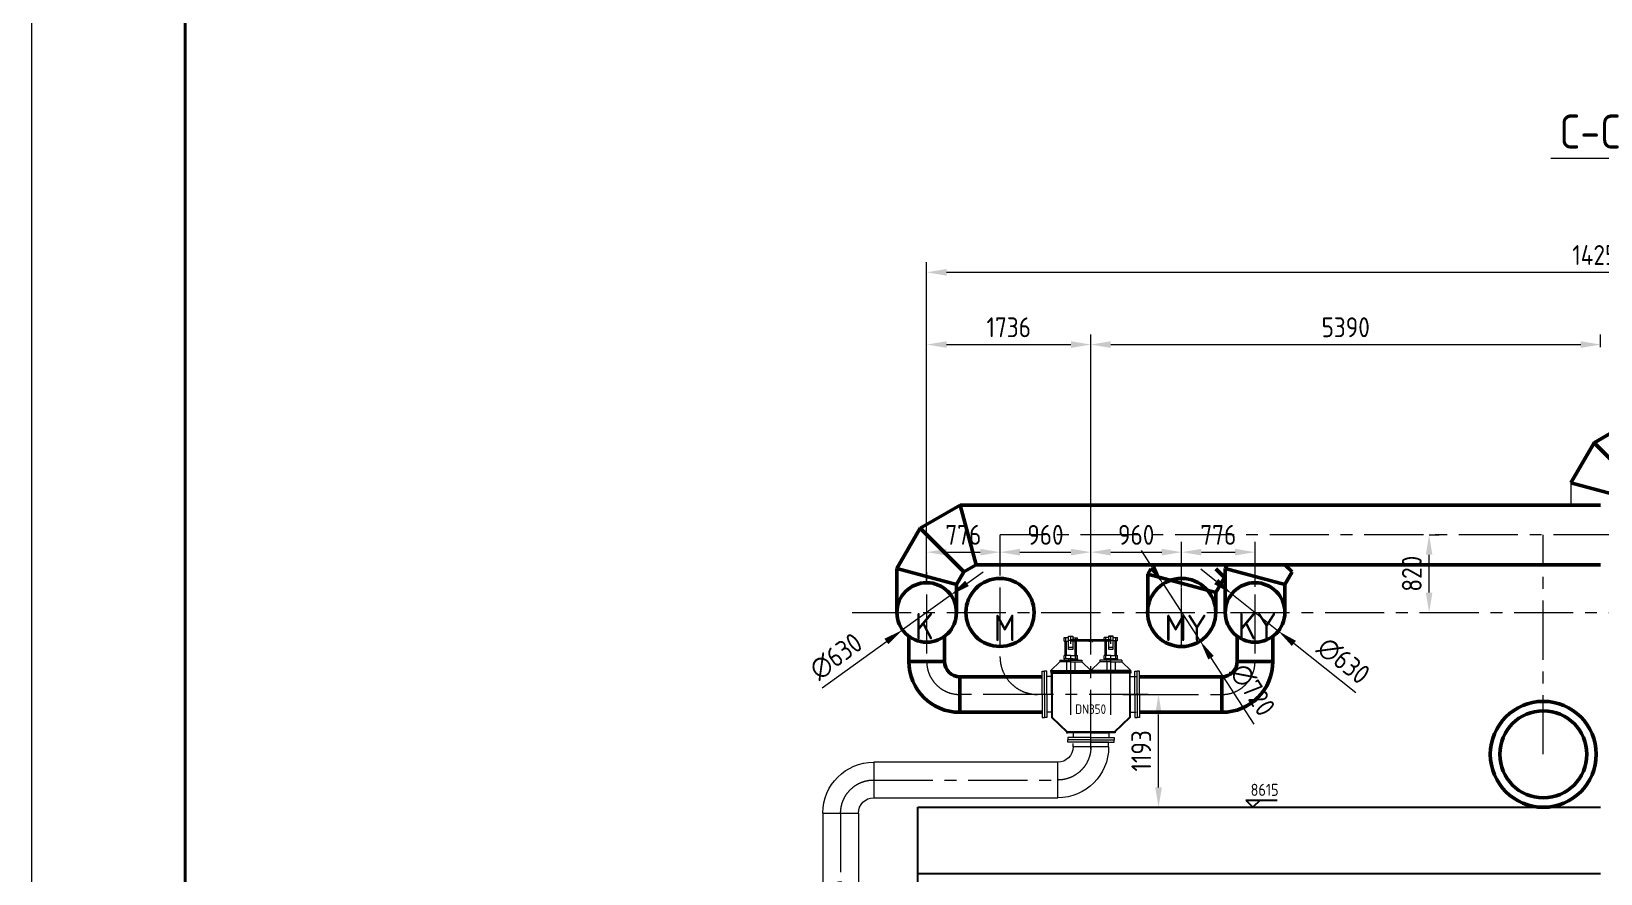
# Model space of a CAD drawing. Header units: millimetres. Extents: x 188205 to 604756, y -401673 to 15123.
# Drawn here: x 342389 to 358981, y -323819 to -314914 of the extents above; entities that cross this region are included whole.
import ezdxf

# ---------------------------------------------------------------- set-up
doc = ezdxf.new("R2010")
doc.units = ezdxf.units.MM
doc.header["$LTSCALE"] = 500
for name, pattern in [('CENTER', [2, 1.25, -0.25, 0.25, -0.25]), ('CONTINOUS', [0]), ('DASHED2', [0.375, 0.25, -0.125])]:
    doc.linetypes.add(name, pattern=pattern)
doc.layers.add('air', color=7, linetype='Continuous', lineweight=50, true_color=0x77bec0)
for name, color, linetype, lineweight in [('air-smoke', 5, 'Continuous', 50), ('BIAOZHU', 3, 'Continuous', 25), ('gas', 2, 'Continuous', 50), ('gas-smoke', 6, 'Continuous', 50), ('SHI', 7, 'Continuous', 40), ('WEN', 3, 'Continuous', 20), ('XI', 2, 'Continuous', 20), ('XU', 6, 'DASHED2', 20), ('ZHONG', 1, 'CENTER', 20), ('中心线', 1, 'CENTER', 18)]:
    doc.layers.add(name, color=color, linetype=linetype, lineweight=lineweight)
doc.styles.add('GB', font='gbenor.shx', dxfattribs={"bigfont": 'gbcbig.shx'})
doc.dimstyles.new('ISO-60', dxfattribs={"dimscale": 60, "dimtxt": 3.5, "dimasz": 3.5, "dimexe": 1.8, "dimexo": 1.25, "dimgap": 1.3, "dimtad": 1, "dimrnd": 1, "dimdsep": 46, "dimtxsty": 'GB', "dimcen": 0, "dimclrd": 3, "dimclre": 3, "dimclrt": 256, "dimadec": 0, "dimazin": 0, "dimtfac": 1, "dimtix": 1, "dimtmove": 0, "dimatfit": 3, "dimldrblk": 'DOTSMALL', "dimfxl": 0, "dimlwd": 20, "dimlwe": 20, "dimarcsym": 0})

# ---------------------------------------------------------------- blocks, each defined once
blk = doc.blocks.new('*D134')
at = {"layer": 'Defpoints', "color": 0}
for p in [(353855, -321925), (354307, -321925), (353855, -323118)]:
    blk.add_point(p, dxfattribs=at)
at = {"layer": 'WEN', "color": 3, "lineweight": 20}
for p, q in [((353930, -321925), (354415, -321925)), ((354307, -322908), (354307, -322135)), ((353930, -323118), (354415, -323118))]:
    blk.add_line(p, q, dxfattribs=at)
at = {"layer": 'WEN', "color": 3}
for points in [[(354272, -322135), (354342, -322135), (354307, -321925)], [(354272, -322908), (354342, -322908), (354307, -323118)]]:
    blk.add_solid(points, dxfattribs=at)
at = {"layer": 'WEN', "insert": (354124, -322521), "char_height": 210, "attachment_point": 5, "rotation": 90, "style": 'GB'}
blk.add_mtext('1193', dxfattribs=at)
blk = doc.blocks.new('_DotSmall')
at = {"color": 0, "linetype": 'ByBlock', "const_width": 0.5}
blk.add_lwpolyline([(-0.0625, 0, 1), (0.0625, 0, 1)], format="xyb", close=True, dxfattribs=at)
blk = doc.blocks.new('*D135')
at = {"layer": 'Defpoints', "color": 0}
for p in [(352631, -320420), (351855, -320633), (352631, -320633)]:
    blk.add_point(p, dxfattribs=at)
at = {"layer": 'WEN', "color": 3, "lineweight": 20}
for p, q in [((351855, -320558), (351855, -320312)), ((352631, -320558), (352631, -320312)), ((352065, -320420), (352421, -320420))]:
    blk.add_line(p, q, dxfattribs=at)
at = {"layer": 'WEN', "color": 3}
for points in [[(352065, -320385), (352065, -320455), (351855, -320420)], [(352421, -320385), (352421, -320455), (352631, -320420)]]:
    blk.add_solid(points, dxfattribs=at)
at = {"layer": 'WEN', "insert": (352243, -320237), "char_height": 210, "attachment_point": 5, "style": 'GB'}
blk.add_mtext('776', dxfattribs=at)
blk = doc.blocks.new('*D136')
at = {"layer": 'Defpoints', "color": 0}
for p in [(353591, -320420), (352631, -320633), (353591, -320863)]:
    blk.add_point(p, dxfattribs=at)
at = {"layer": 'WEN', "color": 3, "lineweight": 20}
for p, q in [((352631, -320558), (352631, -320312)), ((353591, -320788), (353591, -320312)), ((352841, -320420), (353381, -320420))]:
    blk.add_line(p, q, dxfattribs=at)
at = {"layer": 'WEN', "color": 3}
for points in [[(352841, -320385), (352841, -320455), (352631, -320420)], [(353381, -320385), (353381, -320455), (353591, -320420)]]:
    blk.add_solid(points, dxfattribs=at)
at = {"layer": 'WEN', "insert": (353111, -320237), "char_height": 210, "attachment_point": 5, "style": 'GB'}
blk.add_mtext('960', dxfattribs=at)
blk = doc.blocks.new('*D137')
at = {"layer": 'Defpoints', "color": 0}
for p in [(354551, -320420), (353591, -320863), (354551, -320863)]:
    blk.add_point(p, dxfattribs=at)
at = {"layer": 'WEN', "color": 3, "lineweight": 20}
for p, q in [((353591, -320788), (353591, -320312)), ((354551, -320788), (354551, -320312)), ((353801, -320420), (354341, -320420))]:
    blk.add_line(p, q, dxfattribs=at)
at = {"layer": 'WEN', "color": 3}
for points in [[(353801, -320385), (353801, -320455), (353591, -320420)], [(354341, -320385), (354341, -320455), (354551, -320420)]]:
    blk.add_solid(points, dxfattribs=at)
at = {"layer": 'WEN', "insert": (354071, -320237), "char_height": 210, "attachment_point": 5, "style": 'GB'}
blk.add_mtext('960', dxfattribs=at)
blk = doc.blocks.new('*D138')
at = {"layer": 'Defpoints', "color": 0}
for p in [(355327, -320420), (354551, -320863), (355327, -320863)]:
    blk.add_point(p, dxfattribs=at)
at = {"layer": 'WEN', "color": 3, "lineweight": 20}
for p, q in [((354551, -320788), (354551, -320312)), ((355327, -320788), (355327, -320312)), ((354761, -320420), (355117, -320420))]:
    blk.add_line(p, q, dxfattribs=at)
at = {"layer": 'WEN', "color": 3}
for points in [[(354761, -320385), (354761, -320455), (354551, -320420)], [(355117, -320385), (355117, -320455), (355327, -320420)]]:
    blk.add_solid(points, dxfattribs=at)
at = {"layer": 'WEN', "insert": (354939, -320237), "char_height": 210, "attachment_point": 5, "style": 'GB'}
blk.add_mtext('776', dxfattribs=at)
blk = doc.blocks.new('*D153')
at = {"layer": 'Defpoints', "color": 0}
for p in [(352111, -320873), (351600, -321242)]:
    blk.add_point(p, dxfattribs=at)
at = {"layer": 'WEN', "color": 3, "lineweight": 20}
for p, q in [((352281, -320751), (352452, -320628)), ((352111, -320873), (351600, -321242)), ((350749, -321855), (351430, -321365))]:
    blk.add_line(p, q, dxfattribs=at)
at = {"layer": 'WEN', "color": 3}
for points in [[(352261, -320722), (352302, -320779), (352111, -320873)], [(351409, -321336), (351450, -321393), (351600, -321242)]]:
    blk.add_solid(points, dxfattribs=at)
at = {"layer": 'WEN', "insert": (350897, -321523), "char_height": 210, "attachment_point": 5, "rotation": 35.7934, "style": 'GB'}
blk.add_mtext('∅630', dxfattribs=at)
blk = doc.blocks.new('*D154')
at = {"layer": 'Defpoints', "color": 0}
for p in [(354355, -320756), (354748, -321360)]:
    blk.add_point(p, dxfattribs=at)
at = {"layer": 'WEN', "color": 3, "lineweight": 20}
for p, q in [((354241, -320580), (354127, -320403)), ((354355, -320756), (354748, -321360)), ((355319, -322239), (354862, -321536))]:
    blk.add_line(p, q, dxfattribs=at)
at = {"layer": 'WEN', "color": 3}
for points in [[(354270, -320561), (354212, -320599), (354355, -320756)], [(354891, -321517), (354833, -321555), (354748, -321360)]]:
    blk.add_solid(points, dxfattribs=at)
at = {"layer": 'WEN', "insert": (355301, -321876), "char_height": 210, "attachment_point": 5, "rotation": 303.002, "style": 'GB'}
blk.add_mtext('∅720', dxfattribs=at)
blk = doc.blocks.new('*D155')
at = {"layer": 'Defpoints', "color": 0}
for p in [(355081, -320861), (355574, -321254)]:
    blk.add_point(p, dxfattribs=at)
at = {"layer": 'WEN', "color": 3, "lineweight": 20}
for p, q in [((354917, -320730), (354753, -320599)), ((355081, -320861), (355574, -321254)), ((356393, -321908), (355738, -321385))]:
    blk.add_line(p, q, dxfattribs=at)
at = {"layer": 'WEN', "color": 3}
for points in [[(354939, -320703), (354895, -320758), (355081, -320861)], [(355760, -321358), (355716, -321412), (355574, -321254)]]:
    blk.add_solid(points, dxfattribs=at)
at = {"layer": 'WEN', "insert": (356262, -321569), "char_height": 210, "attachment_point": 5, "rotation": 321.4088, "style": 'GB'}
blk.add_mtext('∅630', dxfattribs=at)
blk = doc.blocks.new('*D195')
at = {"layer": 'Defpoints', "color": 0}
for p in [(353591, -318225), (351855, -320836), (353591, -321415)]:
    blk.add_point(p, dxfattribs=at)
at = {"layer": 'WEN', "color": 3, "lineweight": 20}
for p, q in [((351855, -320761), (351855, -318117)), ((352065, -318225), (353381, -318225)), ((353591, -321340), (353591, -318117))]:
    blk.add_line(p, q, dxfattribs=at)
at = {"layer": 'WEN', "color": 3}
for points in [[(352065, -318190), (352065, -318260), (351855, -318225)], [(353381, -318190), (353381, -318260), (353591, -318225)]]:
    blk.add_solid(points, dxfattribs=at)
at = {"layer": 'WEN', "insert": (352723, -318042), "char_height": 210, "attachment_point": 5, "style": 'GB'}
blk.add_mtext('1736', dxfattribs=at)
blk = doc.blocks.new('*D196')
at = {"layer": 'Defpoints', "color": 0}
for p in [(358981, -318225), (358981, -318329), (353591, -321415)]:
    blk.add_point(p, dxfattribs=at)
at = {"layer": 'WEN', "color": 3, "lineweight": 20}
for p, q in [((353591, -321340), (353591, -318117)), ((353801, -318225), (358771, -318225)), ((358981, -318254), (358981, -318117))]:
    blk.add_line(p, q, dxfattribs=at)
at = {"layer": 'WEN', "color": 3}
for points in [[(353801, -318190), (353801, -318260), (353591, -318225)], [(358771, -318190), (358771, -318260), (358981, -318225)]]:
    blk.add_solid(points, dxfattribs=at)
at = {"layer": 'WEN', "insert": (356286, -318042), "char_height": 210, "attachment_point": 5, "style": 'GB'}
blk.add_mtext('5390', dxfattribs=at)
blk = doc.blocks.new('*D199')
at = {"layer": 'Defpoints', "color": 0}
for p in [(366107, -317461), (351855, -318846), (366107, -318846)]:
    blk.add_point(p, dxfattribs=at)
at = {"layer": 'WEN', "color": 3, "lineweight": 20}
for p, q in [((351855, -318771), (351855, -317353)), ((366107, -318771), (366107, -317353)), ((352065, -317461), (365897, -317461))]:
    blk.add_line(p, q, dxfattribs=at)
at = {"layer": 'WEN', "color": 3}
for points in [[(352065, -317426), (352065, -317496), (351855, -317461)], [(365897, -317426), (365897, -317496), (366107, -317461)]]:
    blk.add_solid(points, dxfattribs=at)
at = {"layer": 'WEN', "insert": (358981, -317278), "char_height": 210, "attachment_point": 5, "style": 'GB'}
blk.add_mtext('14252', dxfattribs=at)
blk = doc.blocks.new('*D201')
at = {"layer": 'Defpoints', "color": 0}
for p in [(357093, -320238), (357168, -320238), (357013, -321058)]:
    blk.add_point(p, dxfattribs=at)
at = {"layer": 'WEN', "color": 3, "lineweight": 20}
for p, q in [((357168, -320238), (357276, -320238)), ((357168, -320848), (357168, -320448)), ((357088, -321058), (357276, -321058))]:
    blk.add_line(p, q, dxfattribs=at)
at = {"layer": 'WEN', "color": 3}
for points in [[(357133, -320448), (357203, -320448), (357168, -320238)], [(357133, -320848), (357203, -320848), (357168, -321058)]]:
    blk.add_solid(points, dxfattribs=at)
at = {"layer": 'WEN', "insert": (356985, -320648), "char_height": 210, "attachment_point": 5, "rotation": 90, "style": 'GB'}
blk.add_mtext('820', dxfattribs=at)
blk = doc.blocks.new('蝶阀-DN250')
at = {"linetype": 'CONTINOUS'}
for p, q in [((-188, 213), (188, 213)), ((-188, 213), (-188, 165)), ((-188, 189), (188, 189)), ((188, 213), (188, 165)), ((-188, 165), (188, 165)), ((-188, 48), (-188, 0)), ((-188, 48), (188, 48)), ((-188, 24), (188, 24)), ((-188, 0), (188, 0)), ((-136, 165), (-136, 48)), ((136, 48), (-136, 165)), ((136, 165), (136, 48)), ((188, 48), (188, 0))]:
    blk.add_line(p, q, dxfattribs=at)
at = {"layer": '中心线', "ltscale": 0.04}
for p, q in [((-168, 221), (-168, 157)), ((168, 221), (168, 157)), ((-168, 56), (-168, -8)), ((168, 56), (168, -8))]:
    blk.add_line(p, q, dxfattribs=at)
at = {"layer": '中心线', "ltscale": 0.1}
blk.add_line((0, 239), (0, -27), dxfattribs=at)
blk = doc.blocks.new('wf-3tf-dn350-a')
for p, q in [((-235, 599), (-285, 599)), ((-235, 599), (-285, 599)), ((-281, 564), (-281, 599)), ((-281, 564), (-235, 564)), ((-273, 412), (-273, 564)), ((-266, 377), (-266, 599)), ((-259, 412), (-259, 564)), ((-235, 616), (-190, 616)), ((234, 570), (-235, 570)), ((211, 576), (-212, 576)), ((211, 564), (-212, 564)), ((-190, 599), (-143, 599)), ((-190, 599), (-143, 599)), ((-165, 412), (-165, 564)), ((-158, 377), (-158, 599)), ((-151, 412), (-151, 564)), ((-143, 576), (-143, 599)), ((142, 576), (142, 601)), ((189, 601), (142, 601)), ((189, 601), (142, 601)), ((150, 412), (150, 564)), ((157, 377), (157, 601)), ((164, 412), (164, 564)), ((189, 616), (234, 616)), ((189, 499), (234, 499)), ((234, 601), (280, 601)), ((234, 601), (280, 601)), ((280, 566), (234, 566)), ((258, 412), (258, 566)), ((265, 377), (265, 601)), ((272, 412), (272, 566)), ((280, 566), (280, 601)), ((-327, 345), (-423, 254)), ((-327, 361), (-327, 345)), ((-327, 361), (-212, 361)), ((-212, 345), (-327, 345)), ((-281, 377), (-281, 412)), ((-212, 412), (-281, 412)), ((-212, 377), (-281, 377)), ((-281, 377), (-281, 361)), ((-264, 377), (-264, 412)), ((-256, 345), (-256, 254)), ((-235, 377), (-244, 377)), ((-236, 377), (-236, 361)), ((-236, 377), (-236, 361)), ((-190, 497), (-235, 497)), ((-189, 377), (-235, 377)), ((-200, 377), (-226, 377)), ((-212, 412), (-143, 412)), ((-212, 377), (-143, 377)), ((-212, 361), (-97, 361)), ((-212, 345), (-97, 345)), ((-189, 377), (-189, 361)), ((-189, 377), (-189, 361)), ((-168, 345), (-168, 254)), ((-161, 377), (-161, 412)), ((-143, 377), (-143, 412)), ((-143, 377), (-143, 361)), ((-97, 361), (-97, 345)), ((-97, 345), (-2, 254)), ((96, 346), (1, 254)), ((212, 361), (96, 361)), ((96, 361), (96, 346)), ((212, 346), (96, 346)), ((142, 377), (142, 412)), ((211, 412), (142, 412)), ((280, 377), (142, 377)), ((211, 377), (142, 377)), ((142, 377), (142, 361)), ((160, 377), (160, 412)), ((161, 361), (164, 361)), ((168, 346), (168, 254)), ((189, 377), (180, 377)), ((188, 377), (234, 377)), ((188, 377), (188, 361)), ((188, 377), (188, 361)), ((235, 377), (189, 377)), ((198, 377), (224, 377)), ((224, 377), (198, 377)), ((211, 412), (280, 412)), ((211, 377), (280, 377)), ((326, 361), (212, 361)), ((212, 346), (326, 346)), ((234, 377), (242, 377)), ((235, 377), (235, 361)), ((235, 377), (235, 361)), ((256, 346), (256, 254)), ((263, 361), (260, 361)), ((263, 377), (263, 412)), ((280, 377), (280, 412)), ((280, 377), (280, 361)), ((326, 361), (326, 346)), ((326, 346), (422, 254)), ((-514, 0), (-514, 245)), ((-514, 245), (-490, 245)), ((-490, 10), (-490, 245)), ((-466, 245), (-490, 245)), ((-490, 10), (-490, 245)), ((-466, 0), (-466, 245)), ((-415, 189), (-466, 189)), ((-423, 254), (-212, 254)), ((-423, 242), (-423, 254)), ((-423, 242), (-212, 242)), ((-423, 242), (-423, 225)), ((-212, 237), (-423, 237)), ((-423, 237), (-212, 237)), ((-423, 225), (-212, 225)), ((-415, 10), (-415, 225)), ((-415, 10), (-415, 225)), ((-409, 225), (-409, -242)), ((-405, 249), (-405, 225)), ((-390, 225), (-390, 242)), ((-212, 254), (-2, 254)), ((-212, 242), (-2, 242)), ((-212, 237), (0, 237)), ((-212, 225), (0, 225)), ((-34, 237), (-34, 242)), ((-34, 237), (-34, 225)), ((-34, 237), (-34, 225)), ((-19, 249), (-19, 225)), ((-19, 249), (-19, 225)), ((-19, 249), (-19, 225)), ((0, 225), (-3, 225)), ((0, 225), (-3, 225)), ((-2, 254), (-2, 237)), ((212, 237), (0, 237)), ((212, 225), (0, 225)), ((0, 225), (3, 225)), ((0, 225), (3, 225)), ((1, 254), (1, 237)), ((212, 254), (1, 254)), ((212, 242), (1, 242)), ((19, 249), (19, 225)), ((31, 237), (31, 242)), ((31, 237), (31, 225)), ((422, 254), (212, 254)), ((422, 242), (212, 242)), ((422, 237), (212, 237)), ((422, 225), (212, 225)), ((392, 237), (392, 242)), ((392, 237), (392, 225)), ((407, 254), (407, 225)), ((409, 225), (409, -242)), ((415, 0), (415, 225)), ((415, 189), (480, 189)), ((422, 242), (422, 254)), ((422, 242), (422, 237)), ((422, 237), (422, 225)), ((466, 0), (466, 245)), ((466, 245), (490, 245)), ((490, 10), (490, 245)), ((490, 10), (490, 245)), ((514, 245), (490, 245)), ((514, 0), (514, 245)), ((-514, 0), (-514, -245)), ((-490, 10), (-490, -245)), ((-490, 10), (-490, -245)), ((-466, 0), (-466, -245)), ((-415, 10), (-415, -245)), ((415, 0), (415, -245)), ((466, 0), (466, -245)), ((490, 10), (490, -245)), ((490, 10), (490, -245)), ((514, 0), (514, -245)), ((-514, -245), (-490, -245)), ((-466, -245), (-490, -245)), ((-415, -188), (-466, -188)), ((-409, -242), (-415, -245)), ((-415, -245), (-257, -395)), ((-409, -242), (-248, -395)), ((409, -242), (247, -395)), ((415, -245), (256, -395)), ((415, -245), (409, -242)), ((415, -188), (480, -188)), ((466, -245), (490, -245)), ((514, -245), (490, -245)), ((256, -395), (-257, -395)), ((-257, -395), (-257, -405)), ((-257, -405), (-246, -405)), ((-155, -405), (-246, -405)), ((0, -456), (-245, -456)), ((-245, -456), (-245, -480)), ((0, -480), (-245, -480)), ((0, -480), (-245, -480)), ((-245, -504), (-245, -480)), ((0, -405), (-188, -405)), ((-188, -405), (-188, -456)), ((0, -405), (189, -405)), ((0, -456), (245, -456)), ((0, -480), (245, -480)), ((0, -480), (245, -480)), ((245, -405), (155, -405)), ((189, -405), (189, -456)), ((256, -405), (245, -405)), ((245, -456), (245, -480)), ((245, -504), (245, -480)), ((256, -395), (256, -405)), ((0, -504), (-245, -504)), ((0, -504), (245, -504))]:
    blk.add_line(p, q)
for points in [[(-190, 564), (-190, 474), (-235, 474), (-235, 616), (-190, 616), (-190, 576)], [(189, 576), (189, 618), (234, 618), (234, 476), (189, 476), (189, 564)]]:
    blk.add_lwpolyline(points)
for points in [[(-21, 578), (-10, 578), (-10, 561), (-21, 561)], [(20, 578), (9, 578), (9, 561), (20, 561)]]:
    blk.add_lwpolyline(points, close=True)
for centre in [(-212, 570), (0, 570), (211, 570)]:
    blk.add_circle(centre, 6)
at = {"layer": 'ZHONG'}
for p, q in [((0, -578), (0, 710)), ((-212, -215), (-212, 616)), ((212, -215), (212, 616)), ((606, 0), (-608, 0))]:
    blk.add_line(p, q, dxfattribs=at)
at = {"insert": (161, -106), "char_height": 100, "attachment_point": 3, "style": 'GB'}
blk.add_mtext_dynamic_manual_height_columns('DN350', width=455.08, gutter_width=12.5, heights=[0], dxfattribs=at)
blk = doc.blocks.new('波纹管-DN250')
at = {"ltscale": 0.5}
for p, q in [((-139, 171), (0, 171)), ((139, 171), (0, 171)), ((-139, 141), (0, 141)), ((-139, 111), (0, 111)), ((-139, 80), (0, 80)), ((-139, 50), (0, 50)), ((-139, 20), (0, 20)), ((139, 141), (0, 141)), ((139, 111), (0, 111)), ((139, 80), (0, 80)), ((139, 50), (0, 50)), ((139, 20), (0, 20))]:
    blk.add_line(p, q, dxfattribs=at)
at = {"linetype": 'CONTINOUS'}
for p, q in [((136, 191), (-137, 191)), ((-137, 191), (-137, 171)), ((136, 191), (136, 171)), ((-137, 20), (-137, 0)), ((136, 0), (-137, 0)), ((136, 20), (136, 0))]:
    blk.add_line(p, q, dxfattribs=at)
at = {"ltscale": 0.5}
for centre, major_axis, start_param, end_param in [((-139, 156), (-0.4, 15.2), -0.023739, 3.117854), ((139, 156), (-0.2, 15.2), 3.129948, 6.271541), ((-139, 96), (-0.4, 15.2), -0.023739, 3.117854), ((-139, 35), (-0.4, 15.2), -0.023739, 3.117854), ((-139, 126), (-0.2, 15.2), 3.129948, 6.271541), ((-139, 65), (0.4, 15.2), 3.166909, 6.308502), ((139, 126), (-0.4, 15.2), -0.023739, 3.117854), ((139, 65), (0.5, 15.2), 0.034016, 3.175609), ((139, 96), (-0.2, 15.2), 3.129948, 6.271541), ((139, 35), (-0.2, 15.2), 3.129948, 6.271541)]:
    blk.add_ellipse(centre, major_axis=major_axis, ratio=1, start_param=start_param, end_param=end_param, dxfattribs=at)
at = {"layer": 'ZHONG', "linetype": 'CONTINOUS'}
blk.add_line((0, -26), (0, 220), dxfattribs=at)
blk = doc.blocks.new('air-b1')
for p, q in [((-798, 400), (-422, 400)), ((-798, 350), (-422, 350)), ((-260, -188), (-260, 188)), ((-260, 188), (1686, 188)), ((1686, 188), (1686, -188)), ((1686, -188), (-260, -188)), ((2224, -350), (1848, -350)), ((1848, -350), (1848, -1411)), ((2224, -350), (2224, -1411)), ((1848, -1411), (2224, -1411)), ((1900, -1561), (1848, -1411)), ((2172, -1561), (2224, -1411)), ((1900, -1561), (1900, -3522)), ((1900, -1561), (2172, -1561)), ((2172, -1561), (2172, -3522))]:
    blk.add_line(p, q)
for centre, radius, start, end in [((-260, 350), 538, 180, 270), ((-260, 350), 162, 180, 270), ((1686, -350), 538, 0, 90), ((1686, -350), 162, 0, 90)]:
    blk.add_arc(centre, radius, start, end)
at = {"layer": 'WEN'}
for p, q in [((-798, 350), (-798, 389)), ((-610, 350), (-610, 400)), ((-422, 350), (-422, 387))]:
    blk.add_line(p, q, dxfattribs=at)
at = {"layer": 'XU'}
for p, q in [((1914, -1202), (1914, -1675)), ((2158, -1202), (2158, -1675))]:
    blk.add_line(p, q, dxfattribs=at)
blk.add_circle((2036, -1202), 122, dxfattribs=at)
at = {"layer": 'ZHONG', "linetype": 'CENTER'}
blk.add_line((1686, 0), (-260, 0), dxfattribs=at)
at = {"layer": 'ZHONG'}
blk.add_line((2036, -350), (2036, -3827), dxfattribs=at)
at = {"layer": 'ZHONG', "linetype": 'CENTER'}
for centre, start, end in [((-260, 350), 180, 270), ((1686, -350), 0, 90)]:
    blk.add_arc(centre, 350, start, end, dxfattribs=at)
at = {"xscale": -1}
for name, p in [('wf-3tf-dn350-a', (-610, 905)), ('蝶阀-DN250', (2036, -1888))]:
    blk.add_blockref(name, p, dxfattribs=at)
blk.add_blockref('波纹管-DN250', (2036, -3713))
blk = doc.blocks.new('正标高')
at = {"layer": 'BIAOZHU'}
for p, q in [((-2.4, 2.4), (8, 2.4)), ((-2.4, 2.4), (0, 0)), ((2.4, 2.4), (0, 0))]:
    blk.add_line(p, q, dxfattribs=at)
at = {"layer": 'BIAOZHU', "style": 'GB', "flags": 10}
blk.add_attdef('+', (-3.12, 3.76), '', height=4, dxfattribs=at)
at = {"layer": 'BIAOZHU', "style": 'GB'}
blk.add_attdef('1000', (-0.7624, 3.76), '', height=4, dxfattribs=at)

msp = doc.modelspace()

# ---------------------------------------------------------------- linework, layer by layer
for p, q in [((351761.437, -323117.637), (358981.437, -323117.637)), ((351761.437, -324017.637), (351761.437, -323117.637)), ((351761.437, -323817.637), (358981.437, -323817.637))]:
    msp.add_line(p, q)
at = {"layer": 'air'}
for p, q in [((358911.61, -319262.811), (359336.263, -319017.637)), ((358666.437, -319687.464), (358911.61, -319262.811)), ((359372.802, -319724.003), (358911.61, -319262.811)), ((358666.437, -319687.464), (359296.437, -319856.272)), ((352210.289, -319922.637), (351785.636, -320167.811)), ((352210.289, -319922.637), (352379.097, -320552.637)), ((352210.289, -319922.637), (358981.437, -319922.637)), ((351785.636, -320167.811), (351540.463, -320592.464)), ((352246.828, -320629.003), (351785.636, -320167.811)), ((352379.097, -320552.637), (352246.828, -320629.003)), ((352379.097, -320552.637), (358981.437, -320552.637)), ((352170.463, -320761.272), (351540.463, -320592.464)), ((351540.463, -320592.464), (351540.463, -321057.63)), ((352246.828, -320629.003), (352170.463, -320761.272)), ((352170.463, -320761.272), (352170.463, -321057.646)), ((351666.963, -321575.012), (351666.963, -321309.986)), ((352043.963, -321575.012), (352043.963, -321309.986)), ((351666.963, -321575.012), (352043.963, -321575.012)), ((352205.463, -322113.512), (352205.463, -321736.512)), ((352205.463, -321736.512), (353077.088, -321736.512)), ((352205.463, -322113.512), (353077.088, -322113.512))]:
    msp.add_line(p, q, dxfattribs=at)
msp.add_circle((351855.463, -321057.637), 315, dxfattribs=at)
for radius in [538.5, 161.5]:
    msp.add_arc((352205.463, -321575.012), radius, 180, 270, dxfattribs=at)
at = {"layer": 'air-smoke'}
for p, q in [((355035.405, -320552.637), (355012.411, -320592.464)), ((355718.776, -320629.003), (355642.411, -320552.637)), ((355642.411, -320761.272), (355012.411, -320592.464)), ((355012.411, -320592.464), (355012.411, -321057.63)), ((355718.776, -320629.003), (355642.411, -320761.272)), ((355642.411, -320761.272), (355642.411, -321057.646)), ((355138.911, -321575.012), (355138.911, -321309.986)), ((355515.911, -321575.012), (355515.911, -321309.986)), ((355515.911, -321575.012), (355138.911, -321575.012)), ((354977.411, -321736.512), (354105.785, -321736.512)), ((354977.411, -322113.512), (354977.411, -321736.512)), ((354977.411, -322113.512), (354105.785, -322113.512))]:
    msp.add_line(p, q, dxfattribs=at)
for centre in [(351855.475, -321057.621), (355327.437, -321057.637)]:
    msp.add_circle(centre, 315, dxfattribs=at)
for radius in [161.5, 538.5]:
    msp.add_arc((354977.411, -321575.012), radius, 270, 0, dxfattribs=at)
at = {"layer": 'gas'}
msp.add_circle((352630.475, -321057.628), 360, dxfattribs=at)
at = {"layer": 'gas-smoke'}
for p, q in [((354192.46, -320653.611), (354224.776, -320597.637)), ((354192.46, -320653.611), (354912.46, -320846.534)), ((354192.46, -320653.611), (354192.521, -321057.63)), ((355003.563, -320688.74), (354912.46, -320597.637)), ((354912.46, -320846.534), (355003.563, -320688.74)), ((354912.46, -320846.534), (354912.46, -321057.63))]:
    msp.add_line(p, q, dxfattribs=at)
for centre, radius in [((354551.437, -321057.637), 360), ((358375.267, -322557.637), 560), ((358375.267, -322557.637), 460)]:
    msp.add_circle(centre, radius, dxfattribs=at)
at = {"layer": 'SHI'}
msp.add_lwpolyline([(344013.636, -332123.503), (396403.636, -332123.503), (396403.636, -294813.503), (344013.636, -294813.503)], close=True, dxfattribs=at)
at = {"layer": 'WEN'}
for p, q in [((358454.937, -316253.436), (359342.442, -316253.436)), ((358666.437, -319687.464), (358666.437, -319922.637)), ((354912.411, -321057.612), (355012.411, -321057.612))]:
    msp.add_line(p, q, dxfattribs=at)
at = {"layer": 'XI'}
msp.add_lwpolyline([(342388.636, -332773.503), (397053.636, -332773.503), (397053.636, -294163.503), (342388.636, -294163.503)], close=True, dxfattribs=at)
at = {"layer": 'ZHONG'}
for p, q in [((366107.411, -320237.637), (352631.446, -320237.637)), ((352631.446, -321417.637), (352631.446, -320237.637)), ((358375.267, -322557.637), (358375.267, -320237.637)), ((351855.45, -321492.285), (351855.445, -320633.26)), ((354551.437, -321417.637), (354551.437, -320628.872)), ((355327.437, -321492.275), (355327.437, -320633.25)), ((351067.325, -321057.637), (367090.923, -321057.637))]:
    msp.add_line(p, q, dxfattribs=at)
at = {"layer": 'ZHONG', "linetype": 'CENTER'}
for p, q in [((353077.777, -321925.012), (352205.463, -321925.012)), ((354105.096, -321925.012), (354977.411, -321925.012))]:
    msp.add_line(p, q, dxfattribs=at)
for centre, radius, start, end in [((353030.414, -321525.014), 400, 180.0007863, 270.0007863), ((352205.463, -321575.012), 350, 180, 270), ((354977.411, -321575.012), 350, 270, 0)]:
    msp.add_arc(centre, radius, start, end, dxfattribs=at)

# ---------------------------------------------------------------- block references
at = {"layer": 'WEN', "xscale": -1}
msp.add_blockref('air-b1', (352981.437, -322829.167), dxfattribs=at)
at = {"layer": 'WEN'}
ref = msp.add_blockref('正标高', (355305.177, -323117.637), dxfattribs=dict(at, xscale=32, yscale=32, zscale=32))
ref.add_attrib('1000', '8615', (355280.78, -322997.317), dxfattribs={"layer": 'BIAOZHU', "height": 128, "style": 'GB'})

# ---------------------------------------------------------------- texts
at = {"layer": 'WEN', "style": 'GB'}
for s, height, p in [('C-C', 360, (358546.123, -316152.735)), ('KY', 280, (355145.091, -321342.957)), ('MY', 280, (354372.496, -321361.321))]:
    msp.add_text(s, height=height, dxfattribs=at).set_placement(p)
for s, p in [('K', (351732.359, -321342.957)), ('M', (352566.101, -321361.321))]:
    msp.add_text(s, height=280, rotation=360, dxfattribs=at).set_placement(p)

# ---------------------------------------------------------------- dimensions: what is measured, and where the dimension line sits
at = {"layer": 'WEN'}
for base, p1, p2, picture, middle in [((366107.427, -317460.722), (351855.447, -318845.602), (366107.427, -318845.602), '*D199', (358981.437, -317277.722)), ((353591.4417, -318225.4727), (351855.4465, -320836.441), (353591.4417, -321414.7738), '*D195', (352723.4441, -318042.4727)), ((352631.446, -320419.662), (351855.445, -320633.26), (352631.446, -320633.26), '*D135', (352243.446, -320236.662))]:
    dim = msp.add_linear_dim(base=base, p1=p1, p2=p2, dimstyle='ISO-60', dxfattribs=at)
    dim.commit()
    dim.dimension.update_dxf_attribs({"geometry": picture, "text_midpoint": middle})
for base, p1, p2, picture, middle in [((358981.43668, -318225.47267), (353591.44169, -321414.77375), (358981.43668, -318328.9229), '*D196', (356286.43918, -318042.47267)), ((353591.442, -320419.662), (352631.446, -320633.26), (353591.442, -320862.927), '*D136', (353111.444, -320236.662)), ((354551.4367, -320419.6623), (353591.4415, -320862.9271), (354551.4367, -320862.9271), '*D137', (354071.4391, -320236.6623)), ((355327.437, -320419.662), (354551.437, -320862.927), (355327.437, -320862.927), '*D138', (354939.437, -320236.662))]:
    dim = msp.add_linear_dim(base=base, p1=p1, p2=p2, dimstyle='ISO-60', override={"dimtmove": 1}, dxfattribs=at)
    dim.commit()
    dim.dimension.update_dxf_attribs({"geometry": picture, "text_midpoint": middle})
for base, p1, p2, picture, middle in [((357167.748, -320237.637), (357013.094, -321057.637), (357092.67, -320237.637), '*D201', (356984.748, -320647.637)), ((354307.38, -321924.637), (353854.722, -323117.637), (353854.722, -321924.637), '*D134', (354124.38, -322521.137))]:
    dim = msp.add_linear_dim(base=base, p1=p1, p2=p2, angle=90, dimstyle='ISO-60', dxfattribs=at)
    dim.commit()
    dim.dimension.update_dxf_attribs({"geometry": picture, "text_midpoint": middle})
for p1, p2, picture, middle in [((354355.356, -320755.722), (354747.517, -321359.552), '*D154', (355300.95, -321875.715)), ((352110.982, -320873.389), (351599.969, -321241.853), '*D153', (350897.31, -321522.893)), ((355081.228, -320861.153), (355573.646, -321254.121), '*D155', (356261.749, -321569.124))]:
    dim = msp.add_diameter_dim_2p(p1=p1, p2=p2, dimstyle='ISO-60', dxfattribs=at)
    dim.commit()
    dim.dimension.update_dxf_attribs({"geometry": picture, "text_midpoint": middle})

doc.saveas('drawing.dxf')
